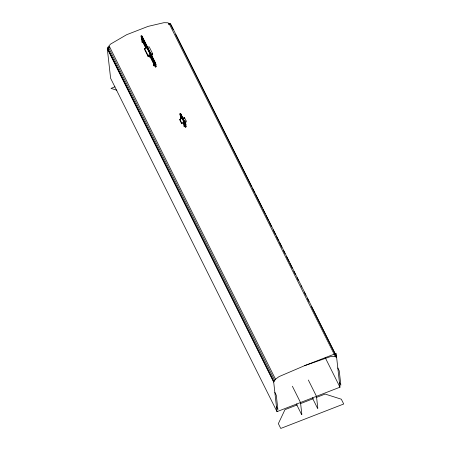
<?xml version="1.0" encoding="UTF-8"?>
<svg xmlns="http://www.w3.org/2000/svg" width="451" height="451" viewBox="0 0 451 451"><rect width="100%" height="100%" fill="white"/><g stroke="black" fill="none" stroke-linecap="round" stroke-linejoin="round"><path stroke-width="0.68" d="M142.291 42.721L142.623 41.436L143.762 40.99L143.283 40.032L142.144 40.477L141.811 41.763L142.291 42.721L143.317 42.321M150.442 56.595L149.416 56.995L149.749 55.71M154.806 63.123L153.667 63.563L153.334 64.848L153.814 65.807L154.84 65.406M153.814 65.807L154.146 64.521L153.667 63.563M180.377 119.019L180.71 117.739L181.849 117.294M185.243 124.093L184.104 124.538L183.771 125.823L184.25 126.782L185.276 126.381M184.25 126.782L184.583 125.496L184.104 124.538M107.293 48.731L273.695 382.098L275.505 379.212L279.034 376.613L304.701 365.631L336.181 353.404L339.969 387.189L277.01 411.645L110.608 78.277L107.293 48.731L107.89 47.237L110.523 44.113L126.641 34.716L148.086 26.383L163.916 22.691L167.879 22.787L170.252 24.281M149.969 56.364L154.964 66.365L155.403 67.047L156.091 66.782L155.995 64.589L155.223 62.339L141.772 35.601L140.966 36.114L141.952 40.308M142.082 36.711L146.147 44.604M155.403 67.047L155.313 64.854L154.541 62.604L141.09 35.866M180.857 118.235L179.864 114.047L180.676 113.528L185.733 123.664L186.094 126.894L185.412 127.159L183.202 122.943M180.676 113.528L179.864 114.047M185.412 127.159L185.051 123.929L179.988 113.799M108.403 48.263L109.576 46.803L275.505 379.212M170.574 23.847L169.469 24.275L335.392 356.685L336.502 356.256L170.574 23.847L168.454 23.937L169.841 24.399M274.112 381.168L273.616 381.36L107.688 48.95L108.184 48.753M141.535 36.548L142.217 36.283M142.415 40.776L141.614 38.921L142.296 38.656L142.155 37.36M141.451 39.096L142.138 38.825M141.71 39.293L142.392 39.023L142.296 38.656M141.89 39.722L142.572 39.457L143.102 40.511M150.087 55.806L148.131 56.567L144.737 49.762L144.596 48.533L149.163 46.757L152.556 53.562L152.692 54.791L151.389 55.298M148.131 56.567L147.996 55.332L152.556 53.562M150.781 57.542L150.493 54.949L154.783 63.625L155.054 66.026L150.781 57.542L151.468 57.277L151.248 55.332M154.541 62.604L155.223 62.339M155.043 63.822L155.725 63.552M155.313 64.854L155.995 64.589M155.527 66.799L156.215 66.534M114.932 86.846L110.997 88.379L116.826 90.228M180.434 114.481L181.116 114.216M180.789 117.655L180.513 116.848L181.201 116.584L181.471 117.39M180.609 117.221L181.291 116.956M179.836 119.278L184.397 117.508L186.122 120.953L186.235 121.995L181.674 123.766L179.955 120.316L179.836 119.278L181.561 122.728L181.674 123.766M181.561 122.728L186.122 120.953M184.544 122.717L185.231 122.452M185.051 123.929L185.733 123.664M185.316 124.966L185.998 124.701M185.536 125.136L185.823 125.023M185.536 126.911L186.218 126.641M277.01 411.645L273.543 380.712L274.648 380.283L108.719 47.874L107.614 48.302L107.688 48.95M336.074 357.096L336.57 356.904L311.432 306.539M297.288 404.874L284.981 409.649L278.357 423.658L280.748 428.45L343.707 403.995L341.317 399.208L325.132 394.056L316.066 397.579M300.524 403.617L313.473 398.583M304.701 365.631L330.583 356.589L334.377 356.346L335.769 356.809L336.655 357.649L336.029 356.386M168.454 23.937L170.213 24.467L171.532 25.763M181.026 114.554L185.474 123.467M171.589 26.383L173.161 29.529M175.676 34.569L251.726 186.923M252.351 188.18L254.866 193.22M255.497 194.477L262.093 207.697M262.724 208.96L265.239 213.994M265.865 215.251L268.379 220.291M269.01 221.548L271.525 226.582M273.092 229.734L275.606 234.768M276.238 236.031L278.752 241.065M279.378 242.322L281.892 247.362M283.465 250.508L285.032 253.654M286.605 256.805L289.119 261.839M289.751 263.102L292.265 268.136M293.832 271.282L295.405 274.433M296.978 277.579L298.545 280.725M301.059 285.765L301.691 287.022M304.205 292.062L305.778 295.208M307.345 298.353L308.918 301.505M337.816 367.988L339.248 370.863L340.866 385.261L339.434 382.392M325.188 357.57L339.969 387.189M152.077 53.556L152.692 54.791M146.733 45.776L150.888 54.109M151.175 54.684L155.567 63.726M146.445 47.22L143.576 41.469L142.894 41.734L146.051 48.06L145.758 45.466L141.439 36.892L141.614 38.921M151.468 57.277L154.405 63.163M183.861 122.176L185.011 124.476M143.57 41.904L145.425 45.624M151.31 57.412L154.405 63.619M183.89 122.678L184.769 124.442M149.901 55.777L150.499 56.967L150.206 54.374L146.045 46.041L146.265 47.986M183.433 122.948L185.062 126.133L184.611 123.303L180.338 114.819L180.513 116.848M142.144 40.477L142.623 41.436M180.71 117.739L181.189 118.692M142.792 41.988L145.915 48.24M148.937 56.037L149.416 56.995M144.596 48.533L147.996 55.332M308.343 380.03L316.472 396.316L317.82 408.313M312.267 397.709L317.583 408.352M292.378 386.236L300.507 402.517L301.854 414.514M296.301 403.91L301.612 414.559M273.543 380.712L107.614 48.302L109.576 46.803L108.516 48.432L108.573 50.219M274.851 392.404L276.288 395.279L277.901 409.677L276.469 406.808M142.392 39.023L142.572 39.457M185.57 123.839L185.716 125.136M184.397 117.508L184.515 118.545"/></g></svg>
